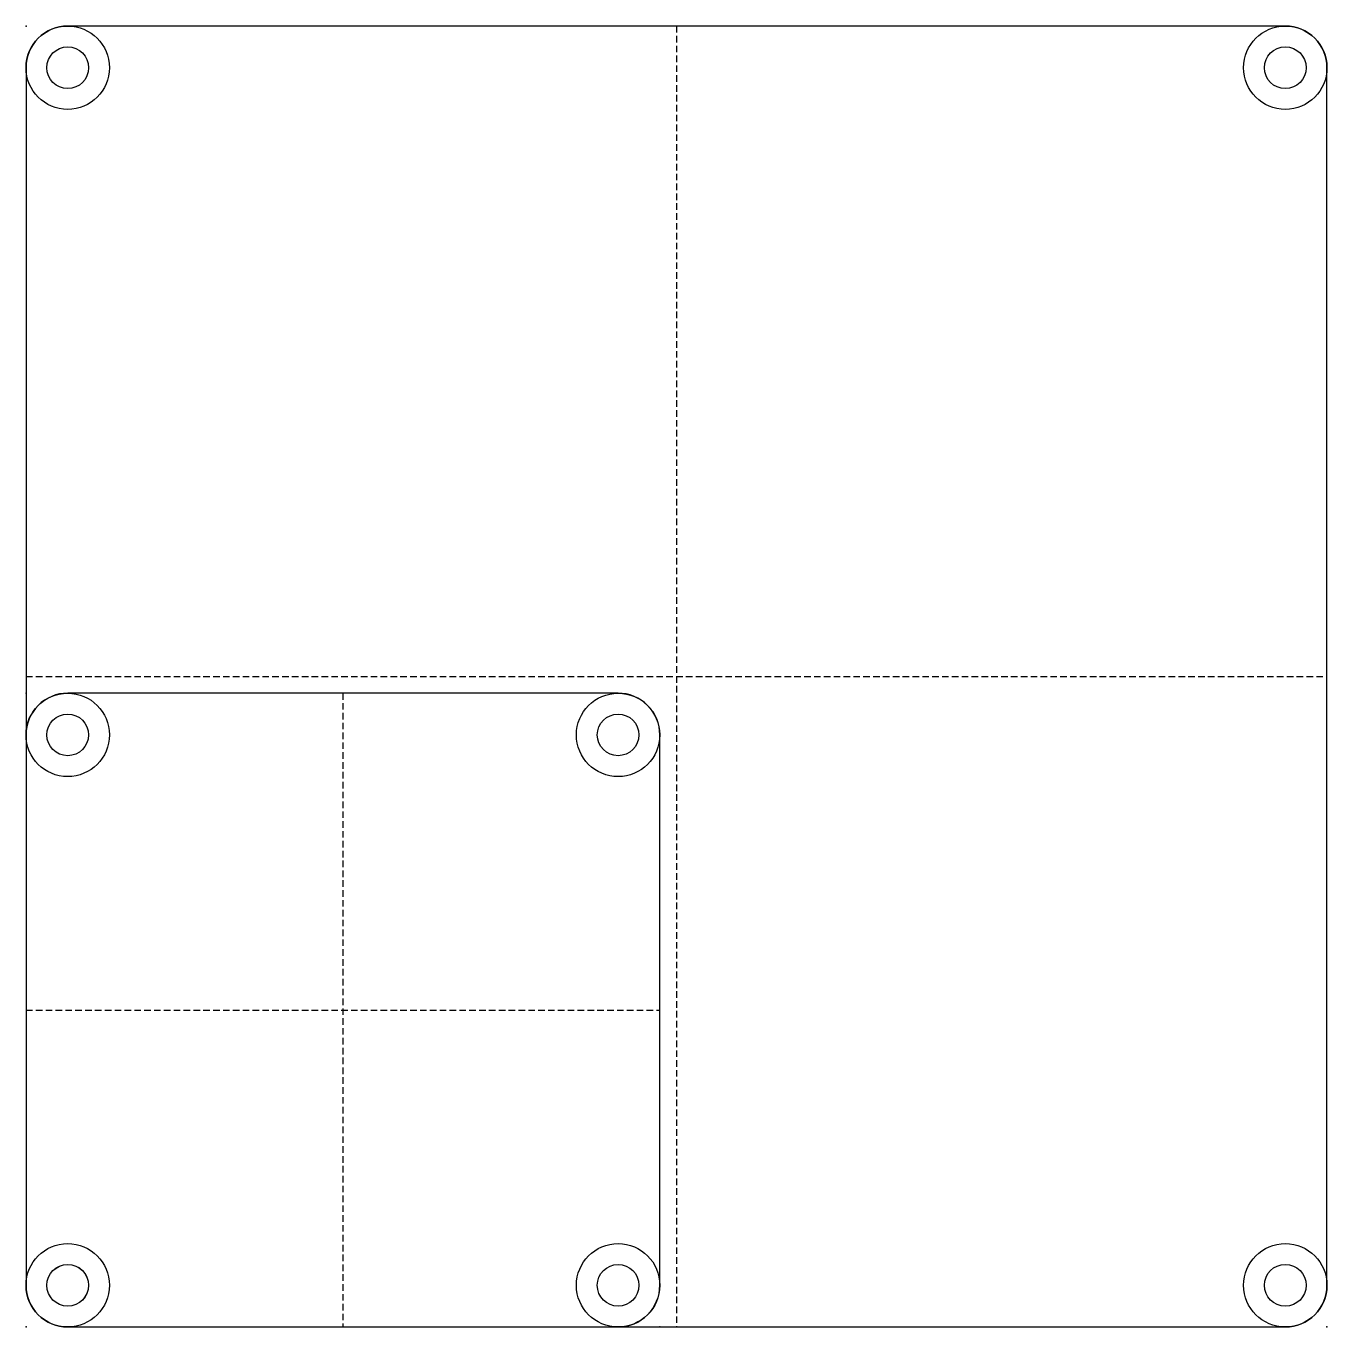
# Model space of a CAD drawing. Header units: millimetres. Extents: x 0 to 99.1, y 0 to 99.1.
import ezdxf

# ---------------------------------------------------------------- set-up
doc = ezdxf.new("R2010")
doc.units = ezdxf.units.MM
doc.linetypes.add('DASHED', pattern=[0.75, 0.5, -0.25])
doc.layers.get('0').update_dxf_attribs({"linetype": 'CONTINUOUS'})

msp = doc.modelspace()

# ---------------------------------------------------------------- linework, layer by layer
at = {"linetype": 'DASHED'}
for p, q in [((49.53, 99.06), (49.53, 0)), ((0, 49.53), (99.06, 49.53)), ((24.13, 48.26), (24.13, 0)), ((0, 24.13), (48.26, 24.13))]:
    msp.add_line(p, q, dxfattribs=at)
for points in [[(3.175, 0), (95.885, 0, 0.414214), (99.06, 3.175), (99.06, 95.885, 0.414214), (95.885, 99.06), (3.175, 99.06, 0.414214), (0, 95.885), (0, 3.175, 0.414214)], [(3.175, 0), (45.085, 0, 0.414214), (48.26, 3.175), (48.26, 45.085, 0.414214), (45.085, 48.26), (3.175, 48.26, 0.414214), (0, 45.085), (0, 3.175, 0.414214)]]:
    msp.add_lwpolyline(points, format="xyb", close=True)
for centre, radius in [((3.175, 95.885), 3.175), ((95.885, 95.885), 3.175), ((3.175, 95.885), 1.588), ((95.885, 95.885), 1.588), ((3.175, 45.085), 3.175), ((45.085, 45.085), 3.175), ((3.175, 45.085), 1.587), ((45.085, 45.085), 1.587), ((3.175, 3.175), 3.175), ((3.175, 3.175), 3.175), ((45.085, 3.175), 3.175), ((95.885, 3.175), 3.175), ((3.175, 3.175), 1.588), ((3.175, 3.175), 1.587), ((45.085, 3.175), 1.587), ((95.885, 3.175), 1.588)]:
    msp.add_circle(centre, radius)
for p in [(0, 99.06), (0, 48.26), (0, 0), (0, 0), (0, 0), (48.26, 0), (99.06, 0)]:
    msp.add_point(p)

doc.saveas('drawing.dxf')
